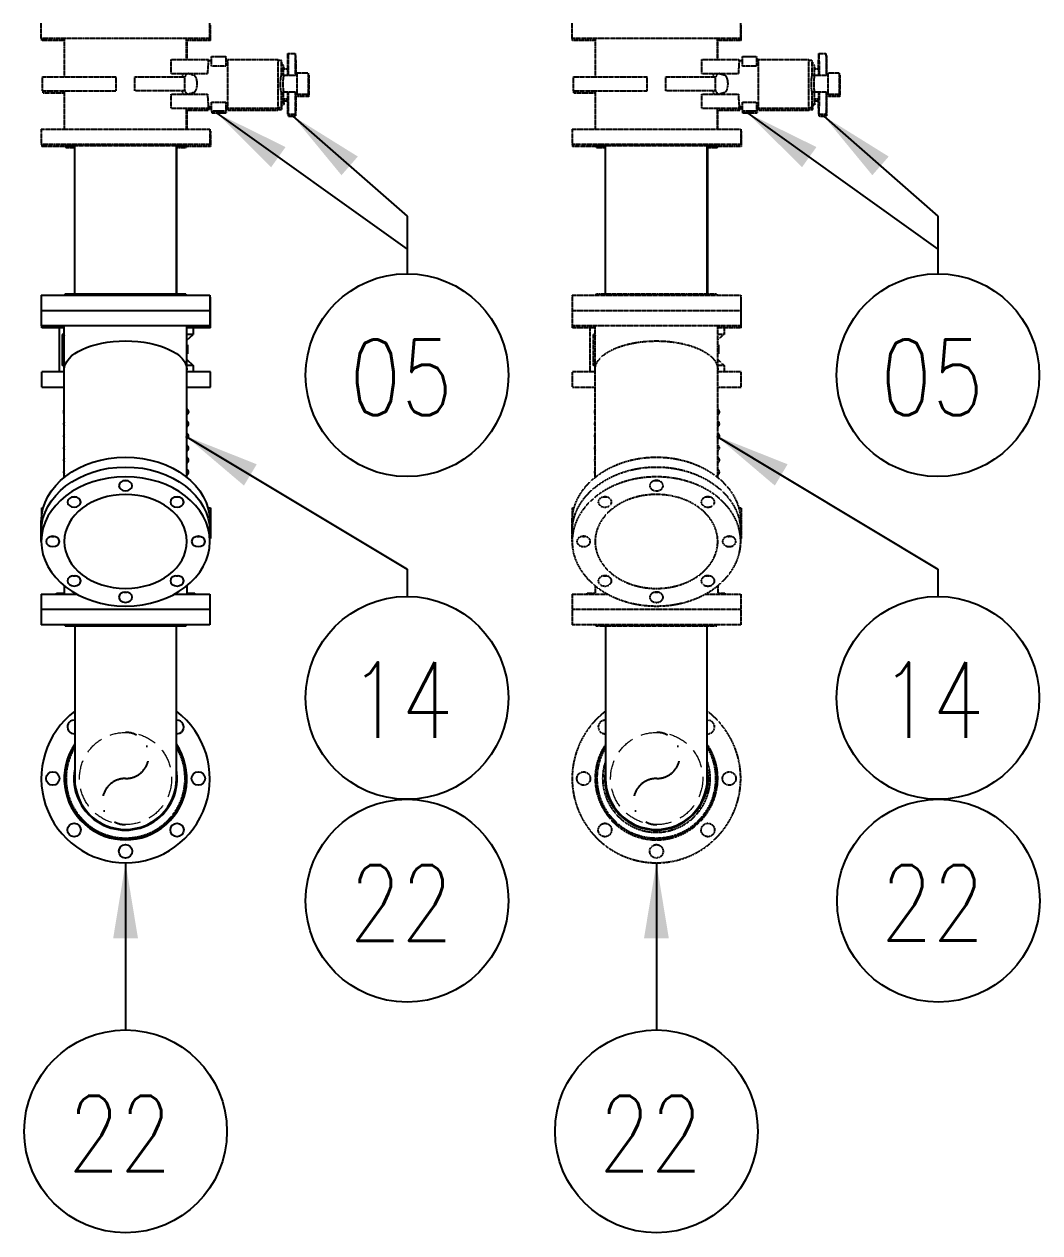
# Model space of a CAD drawing. Header units: millimetres. Extents: x -312439 to 477422, y -331570 to 212570.
# Drawn here: x 359710 to 361391, y 129582 to 131582 of the extents above; entities that cross this region are included whole.
import ezdxf

# ---------------------------------------------------------------- set-up
doc = ezdxf.new("R2010")
doc.units = ezdxf.units.MM
for name, pattern in [('DASHDOT', [25.4, 12.7, -6.35, 0, -6.35]), ('DASHED', [0.75, 0.5, -0.25]), ('HIDDEN', [9.525, 6.35, -3.175])]:
    doc.linetypes.add(name, pattern=pattern)
doc.layers.add('ARCONDTEXTO', color=4, linetype='Continuous')
doc.layers.add('TEXTO FORMATO', color=4, linetype='Continuous')
doc.styles.add('ROMAND', font='ROMAND.SHX')
doc.styles.add('ROMANS', font='romans.shx', dxfattribs={"height": 187.5})
doc.dimstyles.new('1-50 (MILIMETRO)', dxfattribs={"dimscale": 0, "dimtxt": 125, "dimasz": 125, "dimexe": 100, "dimexo": 100, "dimgap": 50, "dimtad": 0, "dimdec": 0, "dimzin": 0, "dimdsep": 46, "dimtxsty": 'ROMAND', "dimcen": -390, "dimclrd": 1, "dimclre": 1, "dimclrt": 3, "dimadec": 0, "dimazin": 0, "dimtfac": 1, "dimtdec": 0, "dimtix": 1, "dimtmove": 2, "dimatfit": 2, "dimfxl": 1, "dimtvp": 1, "dimtolj": 1, "dimtzin": 0, "dimarcsym": 0})

msp = doc.modelspace()

# ---------------------------------------------------------------- linework, layer by layer
at = {"color": 4, "linetype": 'DASHED', "extrusion": (0, 1, 0)}
for p, q in [((359738.342, 131558.267), (359738.342, 131583.667)), ((360017.342, 131558.267), (360017.342, 131583.667)), ((360017.342, 131580.317), (360018.192, 131580.317)), ((360018.192, 131554.917), (360018.192, 131580.317)), ((360617.016, 131558.267), (360617.016, 131583.667)), ((360896.016, 131558.267), (360896.016, 131583.667)), ((360896.016, 131580.317), (360896.866, 131580.317)), ((360896.866, 131554.917), (360896.866, 131580.317)), ((360017.342, 131558.267), (359738.342, 131558.267)), ((359739.192, 131554.917), (359739.192, 131558.267)), ((359776.842, 131494.767), (359776.842, 131558.267)), ((359978.842, 131523.267), (359978.842, 131558.267)), ((360896.016, 131558.267), (360617.016, 131558.267)), ((360617.866, 131554.917), (360617.866, 131558.267)), ((360655.516, 131494.767), (360655.516, 131558.267)), ((360857.516, 131523.267), (360857.516, 131558.267)), ((359776.842, 131554.917), (359739.192, 131554.917)), ((360018.192, 131554.917), (359978.842, 131554.917)), ((359979.692, 131523.267), (359979.692, 131554.917)), ((360655.516, 131554.917), (360617.866, 131554.917)), ((360896.866, 131554.917), (360857.516, 131554.917)), ((360858.366, 131523.267), (360858.366, 131554.917)), ((359953.093, 131523.267), (360014.842, 131523.267)), ((359953.093, 131500.267), (359953.093, 131523.267)), ((360014.842, 131521.267), (360014.842, 131523.267)), ((360020.099, 131521.267), (360014.842, 131521.267)), ((360020.099, 131512.754), (360020.099, 131528.379)), ((360020.099, 131528.379), (360043.536, 131528.379)), ((360026.262, 131528.535), (360037.323, 131528.535)), ((360043.536, 131528.379), (360043.536, 131512.754)), ((360043.536, 131525.029), (360044.386, 131525.029)), ((360046.842, 131521.267), (360043.536, 131521.267)), ((360044.386, 131525.029), (360044.386, 131521.267)), ((360046.842, 131443.267), (360046.842, 131523.267)), ((360046.842, 131523.267), (360130.268, 131523.267)), ((360130.268, 131443.267), (360130.268, 131523.267)), ((360130.268, 131522.329), (360135.737, 131522.329)), ((360135.737, 131496.725), (360135.737, 131522.329)), ((360135.737, 131518.979), (360136.587, 131518.979)), ((360139.328, 131513.825), (360135.737, 131516.267)), ((360136.587, 131515.689), (360136.587, 131518.979)), ((360146.636, 131533.267), (360158.301, 131533.267)), ((360158.457, 131529.917), (360159.151, 131529.917)), ((360831.767, 131523.267), (360893.516, 131523.267)), ((360831.767, 131500.267), (360831.767, 131523.267)), ((360893.516, 131521.267), (360893.516, 131523.267)), ((360898.773, 131521.267), (360893.516, 131521.267)), ((360898.773, 131512.754), (360898.773, 131528.379)), ((360898.773, 131528.379), (360922.21, 131528.379)), ((360904.936, 131528.535), (360915.997, 131528.535)), ((360922.21, 131528.379), (360922.21, 131512.754)), ((360922.21, 131525.029), (360923.06, 131525.029)), ((360925.516, 131521.267), (360922.21, 131521.267)), ((360923.06, 131525.029), (360923.06, 131521.267)), ((360925.516, 131443.267), (360925.516, 131523.267)), ((360925.516, 131523.267), (361008.942, 131523.267)), ((361008.942, 131443.267), (361008.942, 131523.267)), ((361008.942, 131522.329), (361014.411, 131522.329)), ((361014.411, 131496.725), (361014.411, 131522.329)), ((361014.411, 131518.979), (361015.261, 131518.979)), ((361018.002, 131513.825), (361014.411, 131516.267)), ((361015.261, 131515.689), (361015.261, 131518.979)), ((361025.31, 131533.267), (361036.975, 131533.267)), ((361037.131, 131529.917), (361037.825, 131529.917)), ((359953.093, 131500.267), (360013.481, 131500.267)), ((360043.536, 131512.754), (360020.099, 131512.754)), ((360161.826, 131497.267), (360136.26, 131497.267)), ((360139.328, 131497.267), (360139.328, 131513.825)), ((360140.178, 131510.475), (360139.328, 131511.053)), ((360139.328, 131508.267), (360146.636, 131508.267)), ((360140.178, 131508.267), (360140.178, 131510.475)), ((360146.636, 131497.267), (360146.636, 131508.267)), ((360161.826, 131497.593), (360158.718, 131497.593)), ((360180.336, 131500.767), (360161.826, 131500.767)), ((360161.826, 131465.767), (360161.826, 131500.767)), ((360180.336, 131500.767), (360180.336, 131465.767)), ((360181.186, 131497.417), (360180.336, 131497.417)), ((360181.186, 131497.417), (360181.186, 131462.417)), ((360831.767, 131500.267), (360892.155, 131500.267)), ((360922.21, 131512.754), (360898.773, 131512.754)), ((361040.5, 131497.267), (361014.934, 131497.267)), ((361018.002, 131497.267), (361018.002, 131513.825)), ((361018.852, 131510.475), (361018.002, 131511.053)), ((361018.002, 131508.267), (361025.31, 131508.267)), ((361018.852, 131508.267), (361018.852, 131510.475)), ((361025.31, 131497.267), (361025.31, 131508.267)), ((361040.5, 131497.593), (361037.392, 131497.593)), ((361059.01, 131500.767), (361040.5, 131500.767)), ((361040.5, 131465.767), (361040.5, 131500.767)), ((361059.01, 131500.767), (361059.01, 131465.767)), ((361059.86, 131497.417), (361059.01, 131497.417)), ((361059.86, 131497.417), (361059.86, 131462.417)), ((359740.512, 131494.767), (359862.287, 131494.767)), ((359740.512, 131471.767), (359740.512, 131494.767)), ((359862.287, 131471.767), (359862.287, 131494.767)), ((359893.396, 131494.767), (359975.749, 131494.767)), ((359893.396, 131471.767), (359893.396, 131494.767)), ((359975.749, 131471.767), (359975.749, 131494.767)), ((360619.187, 131494.767), (360740.961, 131494.767)), ((360619.187, 131471.767), (360619.187, 131494.767)), ((360740.961, 131471.767), (360740.961, 131494.767)), ((360772.07, 131494.767), (360854.423, 131494.767)), ((360772.07, 131471.767), (360772.07, 131494.767)), ((360854.423, 131471.767), (360854.423, 131494.767)), ((359740.512, 131471.767), (359862.287, 131471.767)), ((359741.362, 131468.417), (359741.362, 131471.767)), ((359741.362, 131468.417), (359776.842, 131468.417)), ((359776.842, 131408.267), (359776.842, 131471.767)), ((359975.749, 131471.767), (359893.396, 131471.767)), ((359953.093, 131443.267), (359953.093, 131466.267)), ((359953.093, 131466.267), (360013.481, 131466.267)), ((360135.737, 131444.204), (360135.737, 131469.808)), ((360161.826, 131469.267), (360136.26, 131469.267)), ((360139.328, 131452.708), (360139.328, 131469.267)), ((360139.328, 131458.267), (360146.636, 131458.267)), ((360140.178, 131449.358), (360140.178, 131458.267)), ((360146.636, 131458.267), (360146.636, 131469.267)), ((360158.709, 131465.917), (360161.826, 131465.917)), ((360161.826, 131468.94), (360158.718, 131468.94)), ((360162.676, 131465.59), (360159.568, 131465.59)), ((360180.336, 131465.767), (360161.826, 131465.767)), ((360162.676, 131462.417), (360162.676, 131465.767)), ((360181.186, 131462.417), (360162.676, 131462.417)), ((360619.187, 131471.767), (360740.961, 131471.767)), ((360620.037, 131468.417), (360620.037, 131471.767)), ((360620.037, 131468.417), (360655.516, 131468.417)), ((360622.992, 131468.417), (360622.992, 131471.767)), ((360655.516, 131408.267), (360655.516, 131471.767)), ((360854.423, 131471.767), (360772.07, 131471.767)), ((360831.767, 131443.267), (360831.767, 131466.267)), ((360831.767, 131466.267), (360892.155, 131466.267)), ((361014.411, 131444.204), (361014.411, 131469.808)), ((361040.5, 131469.267), (361014.934, 131469.267)), ((361018.002, 131452.708), (361018.002, 131469.267)), ((361018.002, 131458.267), (361025.31, 131458.267)), ((361018.852, 131449.358), (361018.852, 131458.267)), ((361025.31, 131458.267), (361025.31, 131469.267)), ((361037.383, 131465.917), (361040.5, 131465.917)), ((361040.5, 131468.94), (361037.392, 131468.94)), ((361041.35, 131465.59), (361038.242, 131465.59)), ((361059.01, 131465.767), (361040.5, 131465.767)), ((361041.35, 131462.417), (361041.35, 131465.767)), ((361059.86, 131462.417), (361041.35, 131462.417)), ((359953.093, 131443.267), (360014.842, 131443.267)), ((359978.842, 131408.267), (359978.842, 131443.267)), ((359978.842, 131439.917), (360015.692, 131439.917)), ((359979.692, 131408.267), (359979.692, 131439.917)), ((360020.099, 131445.267), (360014.842, 131445.267)), ((360014.842, 131443.267), (360014.842, 131445.267)), ((360020.099, 131441.917), (360015.692, 131441.917)), ((360015.692, 131439.917), (360015.692, 131441.917)), ((360020.099, 131438.154), (360020.099, 131452.87)), ((360020.099, 131452.87), (360043.536, 131452.87)), ((360043.536, 131438.154), (360020.099, 131438.154)), ((360020.949, 131434.804), (360020.949, 131438.154)), ((360037.323, 131437.998), (360026.262, 131437.998)), ((360043.536, 131452.87), (360043.536, 131438.154)), ((360046.842, 131445.267), (360043.536, 131445.267)), ((360044.386, 131445.267), (360044.386, 131434.804)), ((360047.692, 131441.917), (360044.386, 131441.917)), ((360046.842, 131443.267), (360130.268, 131443.267)), ((360047.692, 131439.917), (360047.692, 131443.267)), ((360047.692, 131439.917), (360131.118, 131439.917)), ((360130.268, 131444.204), (360135.737, 131444.204)), ((360131.118, 131439.917), (360131.118, 131444.204)), ((360131.118, 131440.854), (360136.587, 131440.854)), ((360139.328, 131452.708), (360135.737, 131450.267)), ((360136.587, 131440.854), (360136.587, 131450.844)), ((360140.178, 131449.358), (360136.587, 131446.917)), ((360140.178, 131454.917), (360146.277, 131454.917)), ((360831.767, 131443.267), (360893.516, 131443.267)), ((360857.516, 131408.267), (360857.516, 131443.267)), ((360857.516, 131439.917), (360894.366, 131439.917)), ((360858.366, 131408.267), (360858.366, 131439.917)), ((360898.773, 131445.267), (360893.516, 131445.267)), ((360893.516, 131443.267), (360893.516, 131445.267)), ((360898.773, 131441.917), (360894.366, 131441.917)), ((360894.366, 131439.917), (360894.366, 131441.917)), ((360898.773, 131438.154), (360898.773, 131452.87)), ((360898.773, 131452.87), (360922.21, 131452.87)), ((360922.21, 131438.154), (360898.773, 131438.154)), ((360899.623, 131434.804), (360899.623, 131438.154)), ((360915.997, 131437.998), (360904.936, 131437.998)), ((360922.21, 131452.87), (360922.21, 131438.154)), ((360925.516, 131445.267), (360922.21, 131445.267)), ((360923.06, 131445.267), (360923.06, 131434.804)), ((360926.366, 131441.917), (360923.06, 131441.917)), ((360925.516, 131443.267), (361008.942, 131443.267)), ((360926.366, 131439.917), (360926.366, 131443.267)), ((360926.366, 131439.917), (361009.792, 131439.917)), ((361008.942, 131444.204), (361014.411, 131444.204)), ((361009.792, 131439.917), (361009.792, 131444.204)), ((361009.792, 131440.854), (361015.261, 131440.854)), ((361018.002, 131452.708), (361014.411, 131450.267)), ((361015.261, 131440.854), (361015.261, 131450.844)), ((361018.852, 131449.358), (361015.261, 131446.917)), ((361018.852, 131454.917), (361024.951, 131454.917)), ((360044.386, 131434.804), (360020.949, 131434.804)), ((360038.173, 131434.648), (360027.112, 131434.648)), ((360146.636, 131433.267), (360158.301, 131433.267)), ((360147.486, 131429.917), (360159.151, 131429.917)), ((360923.06, 131434.804), (360899.623, 131434.804)), ((360916.847, 131434.648), (360905.786, 131434.648)), ((361025.31, 131433.267), (361036.975, 131433.267)), ((361026.16, 131429.917), (361037.825, 131429.917)), ((359738.342, 131408.267), (360017.342, 131408.267)), ((359738.342, 131408.267), (359738.342, 131382.867)), ((360017.342, 131408.267), (360017.342, 131382.867)), ((360017.342, 131404.917), (360018.192, 131404.917)), ((360018.192, 131404.917), (360018.192, 131379.517)), ((360617.016, 131408.267), (360896.016, 131408.267)), ((360617.016, 131408.267), (360617.016, 131382.867)), ((360896.016, 131408.267), (360896.016, 131382.867)), ((360896.016, 131404.917), (360896.866, 131404.917)), ((360896.866, 131404.917), (360896.866, 131379.517)), ((360017.342, 131382.867), (359738.342, 131382.867)), ((359739.192, 131382.867), (359739.192, 131379.517)), ((359793.692, 131379.517), (359739.192, 131379.517)), ((359777.942, 131381.267), (359776.342, 131382.867)), ((359778.792, 131377.917), (359777.192, 131379.517)), ((359777.942, 131381.267), (359977.742, 131381.267)), ((359778.792, 131377.917), (359793.692, 131377.917)), ((360018.192, 131379.517), (359961.992, 131379.517)), ((359961.992, 131377.917), (359978.592, 131377.917)), ((359977.742, 131381.267), (359979.342, 131382.867)), ((359978.592, 131377.917), (359980.192, 131379.517)), ((360896.016, 131382.867), (360617.016, 131382.867)), ((360617.866, 131382.867), (360617.866, 131379.517)), ((360672.366, 131379.517), (360617.866, 131379.517)), ((360656.616, 131381.267), (360655.016, 131382.867)), ((360657.466, 131377.917), (360655.866, 131379.517)), ((360656.616, 131381.267), (360856.416, 131381.267)), ((360657.466, 131377.917), (360672.366, 131377.917)), ((360896.866, 131379.517), (360840.666, 131379.517)), ((360840.666, 131377.917), (360857.266, 131377.917)), ((360856.416, 131381.267), (360858.016, 131382.867)), ((360857.266, 131377.917), (360858.866, 131379.517)), ((360617.016, 131133.667), (360896.016, 131133.667)), ((360617.016, 131133.667), (360617.016, 131082.867)), ((360656.616, 131135.267), (360655.016, 131133.667)), ((360856.416, 131135.267), (360656.616, 131135.267)), ((360856.416, 131135.267), (360858.016, 131133.667)), ((360896.016, 131133.667), (360896.016, 131082.867)), ((360896.016, 131130.317), (360896.866, 131130.317)), ((360896.866, 131079.517), (360896.866, 131130.317)), ((360617.016, 131108.267), (360896.016, 131108.267)), ((360896.016, 131104.917), (360896.866, 131104.917)), ((360896.016, 131082.867), (360617.016, 131082.867)), ((360617.866, 131079.517), (360617.866, 131082.867)), ((360655.016, 131079.517), (360617.866, 131079.517)), ((360646.366, 131079.517), (360646.366, 131006.517)), ((360655.016, 130832.019), (360655.016, 131082.867)), ((360858.016, 130832.019), (360858.016, 131082.867)), ((360896.866, 131079.517), (360858.016, 131079.517)), ((360868.366, 131079.517), (360868.366, 131068.703)), ((360651.646, 131068.703), (360651.646, 131017.33)), ((360655.016, 131068.703), (360651.646, 131068.703)), ((360868.366, 131068.703), (360858.016, 131068.703)), ((360858.016, 131059.144), (360868.366, 131068.703)), ((360859.212, 131051.585), (360858.016, 131051.585)), ((360859.199, 131045.298), (360858.016, 131045.298)), ((360859.212, 131036.601), (360858.016, 131036.601)), ((360859.199, 131045.298), (360859.199, 131036.601)), ((360859.212, 131051.585), (360859.212, 131036.601)), ((360655.016, 131017.33), (360651.646, 131017.33)), ((360858.016, 131026.889), (360868.366, 131017.33)), ((360868.366, 131017.33), (360858.016, 131017.33)), ((360868.366, 131017.33), (360868.366, 131006.517)), ((360655.016, 131006.517), (360617.866, 131006.517)), ((360617.866, 130981.117), (360617.866, 131006.517)), ((360896.866, 131006.517), (360858.016, 131006.517)), ((360896.866, 130981.117), (360896.866, 131006.517)), ((360617.866, 130981.117), (360655.016, 130981.117)), ((360858.016, 130981.117), (360896.866, 130981.117)), ((360858.016, 130980.267), (360858.866, 130981.117)), ((360617.866, 130781.917), (360620.345, 130781.917)), ((360617.866, 130770.489), (360617.866, 130781.917)), ((360892.687, 130781.917), (360896.866, 130781.917)), ((360896.866, 130781.917), (360896.866, 130731.117)), ((360617.016, 130726.057), (360617.016, 130758.71)), ((360896.016, 130726.057), (360896.016, 130758.71)), ((360896.016, 130756.517), (360896.866, 130756.517)), ((360896.866, 130731.117), (360896.016, 130731.117)), ((360617.016, 130638.667), (360676.228, 130638.667)), ((360617.016, 130638.667), (360617.016, 130587.867)), ((360642.016, 130640.617), (360655.016, 130640.617)), ((360642.016, 130638.667), (360642.016, 130640.617)), ((360655.016, 130652.748), (360655.016, 130638.667)), ((360836.803, 130638.667), (360896.016, 130638.667)), ((360858.016, 130652.748), (360858.016, 130638.667)), ((360858.016, 130640.617), (360871.016, 130640.617)), ((360871.016, 130638.667), (360871.016, 130640.617)), ((360896.016, 130638.667), (360896.016, 130587.867)), ((360896.016, 130613.267), (360617.016, 130613.267)), ((360896.016, 130587.867), (360617.016, 130587.867)), ((360656.616, 130586.267), (360655.016, 130587.867)), ((360656.616, 130586.267), (360856.416, 130586.267)), ((360856.416, 130586.267), (360858.016, 130587.867))]:
    msp.add_line(p, q, dxfattribs=at)
at = {"color": 5, "linetype": 'Continuous', "extrusion": (0, 1, 0)}
for p, q in [((359793.692, 131135.267), (359793.692, 131381.267)), ((359961.992, 131135.267), (359961.992, 131381.267)), ((359962.842, 131135.267), (359962.842, 131377.917)), ((360672.366, 131135.267), (360672.366, 131381.267)), ((360840.666, 131135.267), (360840.666, 131381.267)), ((360841.516, 131135.267), (360841.516, 131377.917)), ((359793.692, 130586.267), (359793.692, 130333.817)), ((359961.992, 130333.817), (359961.992, 130586.267)), ((360672.366, 130586.267), (360672.366, 130333.817)), ((360840.666, 130333.817), (360840.666, 130586.267))]:
    msp.add_line(p, q, dxfattribs=at)
at = {"color": 4, "linetype": 'Continuous', "extrusion": (0, 1, 0)}
for p, q in [((359738.342, 131133.667), (360017.342, 131133.667)), ((359738.342, 131133.667), (359738.342, 131082.867)), ((359777.942, 131135.267), (359776.342, 131133.667)), ((359977.742, 131135.267), (359777.942, 131135.267)), ((359977.742, 131135.267), (359979.342, 131133.667)), ((360017.342, 131133.667), (360017.342, 131082.867)), ((360017.342, 131130.317), (360018.192, 131130.317)), ((360018.192, 131079.517), (360018.192, 131130.317)), ((359738.342, 131108.267), (360017.342, 131108.267)), ((360017.342, 131104.917), (360018.192, 131104.917)), ((360017.342, 131082.867), (359738.342, 131082.867)), ((359739.192, 131079.517), (359739.192, 131082.867)), ((359776.342, 131079.517), (359739.192, 131079.517)), ((359767.692, 131079.517), (359767.692, 131006.517)), ((359776.342, 130832.019), (359776.342, 131082.867)), ((359979.342, 130832.019), (359979.342, 131082.867)), ((360018.192, 131079.517), (359979.342, 131079.517)), ((359989.692, 131079.517), (359989.692, 131068.703)), ((359772.972, 131068.703), (359772.972, 131017.33)), ((359776.342, 131068.703), (359772.972, 131068.703)), ((359989.692, 131068.703), (359979.342, 131068.703)), ((359979.342, 131059.144), (359989.692, 131068.703)), ((359980.538, 131051.585), (359979.342, 131051.585)), ((359980.525, 131045.298), (359979.342, 131045.298)), ((359980.538, 131036.601), (359979.342, 131036.601)), ((359980.525, 131045.298), (359980.525, 131036.601)), ((359980.538, 131051.585), (359980.538, 131036.601)), ((359776.342, 131017.33), (359772.972, 131017.33)), ((359979.342, 131026.889), (359989.692, 131017.33)), ((359989.692, 131017.33), (359979.342, 131017.33)), ((359989.692, 131017.33), (359989.692, 131006.517)), ((359776.342, 131006.517), (359739.192, 131006.517)), ((359739.192, 130981.117), (359739.192, 131006.517)), ((360018.192, 131006.517), (359979.342, 131006.517)), ((360018.192, 130981.117), (360018.192, 131006.517)), ((359739.192, 130981.117), (359776.342, 130981.117)), ((359979.342, 130981.117), (360018.192, 130981.117)), ((359979.342, 130980.267), (359980.192, 130981.117)), ((359739.192, 130781.917), (359741.671, 130781.917)), ((359739.192, 130770.489), (359739.192, 130781.917)), ((360014.013, 130781.917), (360018.192, 130781.917)), ((360018.192, 130781.917), (360018.192, 130731.117)), ((359738.342, 130726.057), (359738.342, 130758.71)), ((360017.342, 130726.057), (360017.342, 130758.71)), ((360017.342, 130756.517), (360018.192, 130756.517)), ((360018.192, 130731.117), (360017.342, 130731.117)), ((359738.342, 130638.667), (359797.554, 130638.667)), ((359738.342, 130638.667), (359738.342, 130587.867)), ((359763.342, 130640.617), (359776.342, 130640.617)), ((359763.342, 130638.667), (359763.342, 130640.617)), ((359776.342, 130652.748), (359776.342, 130638.667)), ((359958.129, 130638.667), (360017.342, 130638.667)), ((359979.342, 130652.748), (359979.342, 130638.667)), ((359979.342, 130640.617), (359992.342, 130640.617)), ((359992.342, 130638.667), (359992.342, 130640.617)), ((360017.342, 130638.667), (360017.342, 130587.867)), ((360017.342, 130613.267), (359738.342, 130613.267)), ((360017.342, 130587.867), (359738.342, 130587.867)), ((359777.942, 130586.267), (359776.342, 130587.867)), ((359777.942, 130586.267), (359977.742, 130586.267)), ((359977.742, 130586.267), (359979.342, 130587.867))]:
    msp.add_line(p, q, dxfattribs=at)
at = {"color": 1, "linetype": 'HIDDEN', "lineweight": 0, "ltscale": 5}
for centre in [(359877.842, 130333.817), (360756.917, 130333.814)]:
    msp.add_circle(centre, 76.238, dxfattribs=at)
at = {"color": 4, "linetype": 'Continuous'}
for centre in [(359757.342, 130333.817), (359998.342, 130333.817), (359792.635, 130248.61), (359963.048, 130248.61), (359877.842, 130213.317)]:
    msp.add_circle(centre, 11.1, dxfattribs=at)
at = {"color": 4, "linetype": 'DASHED'}
for centre in [(360636.016, 130333.817), (360877.016, 130333.817), (360671.309, 130248.61), (360841.722, 130248.61), (360756.516, 130213.317)]:
    msp.add_circle(centre, 11.1, dxfattribs=at)
at = {"color": 4, "linetype": 'Continuous'}
for centre, radius, start, end in [((359780.185, 130940.42), 5.119, 138.654281, 221.345719), ((359977.198, 130940.42), 5.119, 294.750133, 65.249867), ((359780.185, 130920.539), 5, 140.233059, 219.766941), ((359977.198, 130920.539), 5, 295.382089, 64.617911), ((359780.185, 130900.539), 5, 140.233059, 219.766941), ((359977.198, 130900.539), 5, 295.382089, 64.617911), ((359780.185, 130880.539), 5, 140.233059, 219.766941), ((359977.198, 130880.539), 5, 295.382089, 64.617911), ((359780.185, 130860.539), 5, 140.233059, 219.766941), ((359977.198, 130860.539), 5, 295.382089, 64.617911), ((359780.185, 130840.539), 5, 140.233059, 219.766941), ((359977.198, 130840.539), 5, 295.382089, 64.617911), ((359877.842, 130333.817), 139.5, 127.10128, 52.89872), ((359792.635, 130419.023), 11.1, 90, 275.461001), ((359963.048, 130419.023), 11.1, 264.538999, 90), ((359877.842, 130333.817), 101.5, 146.002712, 33.997288), ((359877.842, 130333.817), 99.9, 147.388298, 32.611702)]:
    msp.add_arc(centre, radius, start, end, dxfattribs=at)
at = {"color": 4, "linetype": 'DASHED'}
for centre, radius, start, end in [((360658.859, 130940.42), 5.119, 138.654281, 221.345719), ((360855.872, 130940.42), 5.119, 294.750133, 65.249867), ((360658.859, 130920.539), 5, 140.233059, 219.766941), ((360855.872, 130920.539), 5, 295.382089, 64.617911), ((360658.859, 130900.539), 5, 140.233059, 219.766941), ((360855.872, 130900.539), 5, 295.382089, 64.617911), ((360658.859, 130880.539), 5, 140.233059, 219.766941), ((360855.872, 130880.539), 5, 295.382089, 64.617911), ((360658.859, 130860.539), 5, 140.233059, 219.766941), ((360855.872, 130860.539), 5, 295.382089, 64.617911), ((360658.859, 130840.539), 5, 140.233059, 219.766941), ((360855.872, 130840.539), 5, 295.382089, 64.617911), ((360756.516, 130333.817), 139.5, 127.10128, 52.89872), ((360671.309, 130419.023), 11.1, 90, 275.461001), ((360841.722, 130419.023), 11.1, 264.538999, 90), ((359877.842, 130333.817), 98.507, 148.677671, 31.322329), ((360756.516, 130333.817), 101.5, 146.002712, 33.997288), ((360756.516, 130333.817), 99.9, 147.388298, 32.611702), ((360756.516, 130333.817), 98.507, 148.677671, 31.322329)]:
    msp.add_arc(centre, radius, start, end, dxfattribs=at)
at = {"color": 5, "linetype": 'Continuous'}
for centre, radius, start, end in [((359792.635, 130419.023), 11.1, 84.538999, 90), ((359963.048, 130419.023), 11.1, 90, 95.461001), ((360671.309, 130419.023), 11.1, 84.538999, 90), ((360841.722, 130419.023), 11.1, 90, 95.461001), ((359877.842, 130333.817), 85.5, 169.804828, 10.195172), ((360756.516, 130333.817), 85.5, 169.804828, 10.195172), ((359877.842, 130333.817), 84.15, 180, 0), ((360756.516, 130333.817), 84.15, 180, 0)]:
    msp.add_arc(centre, radius, start, end, dxfattribs=at)
at = {"color": 6, "linetype": 'DASHDOT', "ltscale": 4}
for centre, start, end in [((359878.243, 130371.935), 269.397068, 90.602932), ((360757.318, 130371.933), 269.397068, 90.602932), ((359877.44, 130295.698), 89.397068, 270.602932), ((360756.516, 130295.696), 89.397068, 270.602932)]:
    msp.add_arc(centre, 38.121, start, end, dxfattribs=at)
at = {"color": 5, "linetype": 'DASHED'}
msp.add_arc((360756.516, 130333.817), 89, 160.99772, 19.00228, dxfattribs=at)
at = {"color": 4, "linetype": 'DASHED', "extrusion": (0, 0, -1)}
for centre, major_axis, ratio, start_param, end_param in [((360146.636, 131483.267), (0, -50), 0.00871634, 2.0943951, 4.42859487), ((360158.301, 131483.267), (0, 50), 0.00871634, 0, 1.28700222), ((360159.151, 131479.917), (0, 50), 0.00871634, 0, 1.20946052), ((361025.31, 131483.267), (0, -50), 0.00871634, 2.0943951, 4.42859487), ((361036.975, 131483.267), (0, 50), 0.00871634, 0, 1.28700222), ((361037.825, 131479.917), (0, 50), 0.00871634, 0, 1.20946052), ((360146.636, 131483.267), (0, -50), 0.00871634, 4.99618309, 7.33038286), ((360158.301, 131483.267), (0, 50), 0.00871634, 1.85459044, 3.14159265), ((360159.151, 131479.917), (0, 50), 0.00871634, 1.85459044, 3.14159265), ((361025.31, 131483.267), (0, -50), 0.00871634, 4.99618309, 7.33038286), ((361036.975, 131483.267), (0, 50), 0.00871634, 1.85459044, 3.14159265), ((361037.825, 131479.917), (0, 50), 0.00871634, 1.85459044, 3.14159265), ((360147.486, 131479.917), (0, -50), 0.00871634, 5.91504993, 6.65132069), ((361026.16, 131479.917), (0, -50), 0.00871634, 5.91504993, 6.65132069), ((360756.516, 131010.462), (-101.5, 0), 0.46630766, 0, 3.14159265), ((359877.842, 131010.462), (101.5, 0), 0.46630766, 3.13484472, 3.14159265), ((359877.842, 131010.462), (101.5, 0), 0.46630766, 0, 0.00674793), ((360756.516, 131010.462), (101.5, 0), 0.46630766, 3.13484472, 3.14159265), ((360756.516, 131010.462), (101.5, 0), 0.46630766, 0, 0.00674793), ((360756.516, 130834.692), (-11.1, 0), 0.76604444, 4.42877682, 4.99600114), ((360671.309, 130807.655), (-11.1, 0), 0.76604444, 4.42877682, 4.99600114), ((360841.722, 130807.655), (-11.1, 0), 0.76604444, 4.42877682, 4.99600114), ((360636.016, 130742.383), (-11.1, 0), 0.76604444, 4.42877682, 4.99600114), ((360877.016, 130742.383), (-11.1, 0), 0.76604444, 4.42877682, 4.99600114), ((360671.309, 130677.112), (-11.1, 0), 0.76604444, 4.42877682, 4.99600114), ((360841.722, 130677.112), (-11.1, 0), 0.76604444, 4.42877682, 4.99600114), ((360756.516, 130650.075), (-11.1, 0), 0.76604444, 4.42877682, 4.99600114)]:
    msp.add_ellipse(centre, major_axis=major_axis, ratio=ratio, start_param=start_param, end_param=end_param, dxfattribs=at)
at = {"color": 4, "linetype": 'DASHED', "extrusion": (8.50415e-18, 1.71977e-38, -1)}
for centre, start_param, end_param in [((359706.353, 131483.267), 2.68573728, 2.74189531), ((360585.027, 131483.267), 2.68573728, 2.74189531), ((359706.353, 131483.267), 3.54129, 3.59744803), ((360585.027, 131483.267), 3.54129, 3.59744803)]:
    msp.add_ellipse(centre, major_axis=(-307.977, 0), ratio=0.12338598, start_param=start_param, end_param=end_param, dxfattribs=at)
at = {"color": 4, "linetype": 'DASHED', "extrusion": (-4.13693e-49, 3.37806e-33, -1)}
for centre, major_axis, start_param, end_param in [((360136.26, 131483.267), (0, 14), 3.14159265, 6.28318531), ((360140.62, 131483.267), (0, -14), 0, 3.14159265), ((361014.934, 131483.267), (0, 14), 3.14159265, 6.28318531), ((361019.294, 131483.267), (0, -14), 0, 3.14159265)]:
    msp.add_ellipse(centre, major_axis=major_axis, ratio=0.13557255, start_param=start_param, end_param=end_param, dxfattribs=at)
at = {"color": 4, "linetype": 'Continuous', "extrusion": (0, 0, -1)}
for centre, major_axis, ratio, start_param, end_param in [((359877.842, 131010.462), (-101.5, 0), 0.46630766, 0, 3.14159265), ((359877.842, 130834.692), (-11.1, 0), 0.76604444, 4.42877682, 4.99600114), ((359792.635, 130807.655), (-11.1, 0), 0.76604444, 4.42877682, 4.99600114), ((359963.048, 130807.655), (-11.1, 0), 0.76604444, 4.42877682, 4.99600114), ((359757.342, 130742.383), (-11.1, 0), 0.76604444, 4.42877682, 4.99600114), ((359998.342, 130742.383), (-11.1, 0), 0.76604444, 4.42877682, 4.99600114), ((359792.635, 130677.112), (-11.1, 0), 0.76604444, 4.42877682, 4.99600114), ((359963.048, 130677.112), (-11.1, 0), 0.76604444, 4.42877682, 4.99600114), ((359877.842, 130650.075), (-11.1, 0), 0.76604444, 4.42877682, 4.99600114)]:
    msp.add_ellipse(centre, major_axis=major_axis, ratio=ratio, start_param=start_param, end_param=end_param, dxfattribs=at)
at = {"color": 4, "linetype": 'Continuous', "extrusion": (-1.86728e-46, 3.1907e-31, -1)}
msp.add_ellipse((359877.89, 131051.585), major_axis=(0, -134.576), ratio=0.76275588, start_param=4.71238898, end_param=4.75912415, dxfattribs=at)
at = {"color": 4, "linetype": 'DASHED', "extrusion": (-1.86728e-46, 3.1907e-31, -1)}
msp.add_ellipse((360756.564, 131051.585), major_axis=(0, -134.576), ratio=0.76275588, start_param=4.71238898, end_param=4.75912415, dxfattribs=at)
at = {"color": 4, "linetype": 'Continuous', "extrusion": (-5.74567e-63, 2.18953e-47, -1)}
for centre in [(359877.842, 130758.71), (359877.842, 130742.383)]:
    msp.add_ellipse(centre, major_axis=(-139.5, 0), ratio=0.76604444, start_param=0, end_param=3.14159265, dxfattribs=at)
at = {"color": 4, "linetype": 'DASHED', "extrusion": (-5.74567e-63, 2.18953e-47, -1)}
for centre in [(360756.516, 130758.71), (360756.516, 130742.383)]:
    msp.add_ellipse(centre, major_axis=(-139.5, 0), ratio=0.76604444, start_param=0, end_param=3.14159265, dxfattribs=at)
at = {"color": 4, "linetype": 'Continuous', "extrusion": (-5.74567e-63, 2.18953e-47, -1)}
msp.add_ellipse((359877.842, 130726.057), major_axis=(-139.5, 0), ratio=0.76604444, dxfattribs=at)
at = {"color": 4, "linetype": 'Continuous', "extrusion": (0, 0, -1)}
for centre in [(359877.842, 130818.365), (359792.635, 130791.329), (359963.048, 130791.329), (359757.342, 130726.057), (359998.342, 130726.057), (359792.635, 130660.785), (359963.048, 130660.785), (359877.842, 130633.748)]:
    msp.add_ellipse(centre, major_axis=(-11.1, 0), ratio=0.76604444, dxfattribs=at)
at = {"color": 4, "linetype": 'DASHED', "extrusion": (-5.74567e-63, 2.18953e-47, -1)}
msp.add_ellipse((360756.516, 130726.057), major_axis=(-139.5, 0), ratio=0.76604444, dxfattribs=at)
at = {"color": 4, "linetype": 'DASHED', "extrusion": (0, 0, -1)}
for centre in [(360756.516, 130818.365), (360671.309, 130791.329), (360841.722, 130791.329), (360636.016, 130726.057), (360877.016, 130726.057), (360671.309, 130660.785), (360841.722, 130660.785), (360756.516, 130633.748)]:
    msp.add_ellipse(centre, major_axis=(-11.1, 0), ratio=0.76604444, dxfattribs=at)
at = {"color": 4, "linetype": 'Continuous', "extrusion": (-4.0221e-63, 2.18953e-47, -1)}
msp.add_ellipse((359877.842, 130726.057), major_axis=(101.5, 0), ratio=0.76604444, dxfattribs=at)
at = {"color": 4, "linetype": 'DASHED', "extrusion": (-4.0221e-63, 2.18953e-47, -1)}
msp.add_ellipse((360756.516, 130726.057), major_axis=(101.5, 0), ratio=0.76604444, dxfattribs=at)
at = {"color": 4, "linetype": 'DASHED'}
for points, knots in [([(360014.842, 131521.267), (360014.842, 131521.267), (360014.837, 131521.21), (360014.816, 131520.975), (360014.8, 131520.797), (360014.758, 131520.316), (360014.731, 131520.013), (360014.669, 131519.284), (360014.633, 131518.857), (360014.553, 131517.888), (360014.508, 131517.344), (360014.414, 131516.149), (360014.364, 131515.498), (360014.26, 131514.103), (360014.207, 131513.359), (360014.099, 131511.797), (360014.045, 131510.98), (360013.938, 131509.293), (360013.884, 131508.396), (360013.776, 131506.503), (360013.722, 131505.508), (360013.618, 131503.433), (360013.568, 131502.354), (360013.507, 131500.919), (360013.494, 131500.594), (360013.481, 131500.267)], [57.28921412, 57.28921412, 57.28921412, 57.28921412, 60.86978611, 60.86978611, 64.45035811, 64.45035811, 68.0309301, 68.0309301, 71.6115021, 71.6115021, 75.19207409, 75.19207409, 78.77264609, 78.77264609, 82.35321808, 82.35321808, 85.93379008, 85.93379008, 89.51436985, 89.51436985, 93.09494962, 93.09494962, 96.67552939, 96.67552939, 97.71231018, 97.71231018, 97.71231018, 97.71231018]), ([(360893.516, 131521.267), (360893.516, 131521.267), (360893.511, 131521.21), (360893.49, 131520.975), (360893.474, 131520.797), (360893.432, 131520.316), (360893.405, 131520.013), (360893.343, 131519.284), (360893.307, 131518.857), (360893.227, 131517.888), (360893.182, 131517.344), (360893.088, 131516.149), (360893.038, 131515.498), (360892.935, 131514.103), (360892.881, 131513.359), (360892.773, 131511.797), (360892.719, 131510.98), (360892.612, 131509.293), (360892.558, 131508.396), (360892.45, 131506.503), (360892.396, 131505.508), (360892.292, 131503.433), (360892.242, 131502.354), (360892.181, 131500.919), (360892.168, 131500.594), (360892.155, 131500.267)], [57.28921412, 57.28921412, 57.28921412, 57.28921412, 60.86978611, 60.86978611, 64.45035811, 64.45035811, 68.0309301, 68.0309301, 71.6115021, 71.6115021, 75.19207409, 75.19207409, 78.77264609, 78.77264609, 82.35321808, 82.35321808, 85.93379008, 85.93379008, 89.51436985, 89.51436985, 93.09494962, 93.09494962, 96.67552939, 96.67552939, 97.71231018, 97.71231018, 97.71231018, 97.71231018]), ([(359972.124, 131494.767), (359972.253, 131495.818), (359972.397, 131496.856), (359972.679, 131498.685), (359972.812, 131499.483), (359972.952, 131500.267)], [127.07979622, 127.07979622, 127.07979622, 127.07979622, 130.23356515, 130.23356515, 132.74469592, 132.74469592, 132.74469592, 132.74469592]), ([(359982.88, 131499.995), (359982.832, 131500.007), (359982.784, 131500.019), (359982.417, 131500.099), (359982.094, 131500.133), (359981.462, 131500.133), (359981.139, 131500.099), (359980.502, 131499.96), (359980.188, 131499.855), (359979.588, 131499.587), (359979.302, 131499.424), (359978.772, 131499.058), (359978.528, 131498.855), (359978.07, 131498.424), (359977.854, 131498.187), (359977.453, 131497.693), (359977.269, 131497.436), (359976.754, 131496.64), (359976.463, 131496.074), (359976.039, 131495.091), (359975.887, 131494.689), (359975.749, 131494.278)], [-21.26267195, -21.26267195, -21.26267195, -21.26267195, -21.11915379, -21.11915379, -20.17147234, -20.17147234, -19.22379089, -19.22379089, -18.27610943, -18.27610943, -17.32842798, -17.32842798, -16.38074653, -16.38074653, -15.35694987, -15.35694987, -14.33315322, -14.33315322, -12.2855599, -12.2855599, -10.93750643, -10.93750643, -10.93750643, -10.93750643]), ([(359990.054, 131468.479), (359990.234, 131468.532), (359990.411, 131468.595), (359990.885, 131468.792), (359991.174, 131468.946), (359991.714, 131469.291), (359991.965, 131469.483), (359992.635, 131470.068), (359993.016, 131470.499), (359993.696, 131471.425), (359993.994, 131471.921), (359994.523, 131472.962), (359994.755, 131473.508), (359995.163, 131474.64), (359995.34, 131475.225), (359995.798, 131477.024), (359996.008, 131478.278), (359996.279, 131480.792), (359996.339, 131482.053), (359996.339, 131484.48), (359996.279, 131485.741), (359996.008, 131488.255), (359995.798, 131489.509), (359995.34, 131491.308), (359995.163, 131491.893), (359994.755, 131493.025), (359994.523, 131493.571), (359993.994, 131494.612), (359993.696, 131495.108), (359993.016, 131496.034), (359992.635, 131496.465), (359991.965, 131497.05), (359991.714, 131497.242), (359991.174, 131497.587), (359990.885, 131497.741), (359990.411, 131497.939), (359990.234, 131498.001), (359990.054, 131498.054)], [19.61044159, 19.61044159, 19.61044159, 19.61044159, 20.1459077, 20.1459077, 21.07701959, 21.07701959, 22.00813148, 22.00813148, 23.82803603, 23.82803603, 25.64794057, 25.64794057, 27.46784512, 27.46784512, 29.28774966, 29.28774966, 32.92755875, 32.92755875, 36.56736784, 36.56736784, 40.20717692, 40.20717692, 43.84698601, 43.84698601, 45.66689056, 45.66689056, 47.4867951, 47.4867951, 49.30669965, 49.30669965, 51.12660419, 51.12660419, 52.05771608, 52.05771608, 52.98882797, 52.98882797, 53.52429409, 53.52429409, 53.52429409, 53.52429409]), ([(360850.798, 131494.767), (360850.927, 131495.818), (360851.071, 131496.856), (360851.353, 131498.685), (360851.486, 131499.483), (360851.626, 131500.267)], [127.07979622, 127.07979622, 127.07979622, 127.07979622, 130.23356515, 130.23356515, 132.74469592, 132.74469592, 132.74469592, 132.74469592]), ([(360861.554, 131499.995), (360861.506, 131500.007), (360861.458, 131500.019), (360861.091, 131500.099), (360860.768, 131500.133), (360860.136, 131500.133), (360859.813, 131500.099), (360859.176, 131499.96), (360858.862, 131499.855), (360858.262, 131499.587), (360857.976, 131499.424), (360857.446, 131499.058), (360857.202, 131498.855), (360856.744, 131498.424), (360856.528, 131498.187), (360856.127, 131497.693), (360855.943, 131497.436), (360855.428, 131496.64), (360855.137, 131496.074), (360854.713, 131495.091), (360854.561, 131494.689), (360854.423, 131494.278)], [-21.26267195, -21.26267195, -21.26267195, -21.26267195, -21.11915379, -21.11915379, -20.17147234, -20.17147234, -19.22379089, -19.22379089, -18.27610943, -18.27610943, -17.32842798, -17.32842798, -16.38074653, -16.38074653, -15.35694987, -15.35694987, -14.33315322, -14.33315322, -12.2855599, -12.2855599, -10.93750643, -10.93750643, -10.93750643, -10.93750643]), ([(360868.728, 131468.479), (360868.908, 131468.532), (360869.085, 131468.595), (360869.559, 131468.792), (360869.849, 131468.946), (360870.388, 131469.291), (360870.639, 131469.483), (360871.309, 131470.068), (360871.691, 131470.499), (360872.37, 131471.425), (360872.668, 131471.921), (360873.197, 131472.962), (360873.429, 131473.508), (360873.837, 131474.64), (360874.014, 131475.225), (360874.472, 131477.024), (360874.682, 131478.278), (360874.953, 131480.792), (360875.013, 131482.053), (360875.013, 131484.48), (360874.953, 131485.741), (360874.682, 131488.255), (360874.472, 131489.509), (360874.014, 131491.308), (360873.837, 131491.893), (360873.429, 131493.025), (360873.197, 131493.571), (360872.668, 131494.612), (360872.37, 131495.108), (360871.691, 131496.034), (360871.309, 131496.465), (360870.639, 131497.05), (360870.388, 131497.242), (360869.849, 131497.587), (360869.559, 131497.741), (360869.085, 131497.939), (360868.908, 131498.001), (360868.728, 131498.054)], [19.61044159, 19.61044159, 19.61044159, 19.61044159, 20.1459077, 20.1459077, 21.07701959, 21.07701959, 22.00813148, 22.00813148, 23.82803603, 23.82803603, 25.64794057, 25.64794057, 27.46784512, 27.46784512, 29.28774966, 29.28774966, 32.92755875, 32.92755875, 36.56736784, 36.56736784, 40.20717692, 40.20717692, 43.84698601, 43.84698601, 45.66689056, 45.66689056, 47.4867951, 47.4867951, 49.30669965, 49.30669965, 51.12660419, 51.12660419, 52.05771608, 52.05771608, 52.98882797, 52.98882797, 53.52429409, 53.52429409, 53.52429409, 53.52429409]), ([(359972.952, 131466.267), (359972.812, 131467.05), (359972.679, 131467.848), (359972.397, 131469.677), (359972.253, 131470.715), (359972.124, 131471.767)], [98.77164859, 98.77164859, 98.77164859, 98.77164859, 101.28277937, 101.28277937, 104.4365483, 104.4365483, 104.4365483, 104.4365483]), ([(359975.749, 131472.256), (359975.887, 131471.844), (359976.039, 131471.442), (359976.463, 131470.459), (359976.754, 131469.893), (359977.269, 131469.097), (359977.453, 131468.84), (359977.854, 131468.346), (359978.07, 131468.109), (359978.528, 131467.678), (359978.772, 131467.475), (359979.302, 131467.109), (359979.588, 131466.946), (359980.188, 131466.678), (359980.502, 131466.573), (359981.139, 131466.434), (359981.462, 131466.4), (359982.094, 131466.4), (359982.417, 131466.434), (359982.784, 131466.514), (359982.832, 131466.526), (359982.88, 131466.538)], [10.93750643, 10.93750643, 10.93750643, 10.93750643, 12.2855599, 12.2855599, 14.33315322, 14.33315322, 15.35694987, 15.35694987, 16.38074653, 16.38074653, 17.32842798, 17.32842798, 18.27610943, 18.27610943, 19.22379089, 19.22379089, 20.17147234, 20.17147234, 21.11915379, 21.11915379, 21.26267195, 21.26267195, 21.26267195, 21.26267195]), ([(360013.481, 131466.267), (360013.494, 131465.939), (360013.507, 131465.614), (360013.568, 131464.179), (360013.618, 131463.1), (360013.722, 131461.025), (360013.776, 131460.03), (360013.884, 131458.137), (360013.938, 131457.24), (360014.045, 131455.553), (360014.099, 131454.736), (360014.207, 131453.174), (360014.26, 131452.43), (360014.364, 131451.035), (360014.414, 131450.384), (360014.508, 131449.189), (360014.553, 131448.645), (360014.633, 131447.676), (360014.669, 131447.249), (360014.731, 131446.52), (360014.758, 131446.217), (360014.8, 131445.736), (360014.816, 131445.558), (360014.837, 131445.323), (360014.842, 131445.267), (360014.842, 131445.267)], [131.44454629, 131.44454629, 131.44454629, 131.44454629, 132.48132708, 132.48132708, 136.06190685, 136.06190685, 139.64248662, 139.64248662, 143.22306639, 143.22306639, 146.80363838, 146.80363838, 150.38421038, 150.38421038, 153.96478237, 153.96478237, 157.54535437, 157.54535437, 161.12592636, 161.12592636, 164.70649836, 164.70649836, 168.28707035, 168.28707035, 171.86764235, 171.86764235, 171.86764235, 171.86764235]), ([(360851.626, 131466.267), (360851.486, 131467.05), (360851.353, 131467.848), (360851.071, 131469.677), (360850.927, 131470.715), (360850.798, 131471.767)], [98.77164859, 98.77164859, 98.77164859, 98.77164859, 101.28277937, 101.28277937, 104.4365483, 104.4365483, 104.4365483, 104.4365483]), ([(360854.423, 131472.256), (360854.561, 131471.844), (360854.713, 131471.442), (360855.137, 131470.459), (360855.428, 131469.893), (360855.943, 131469.097), (360856.127, 131468.84), (360856.528, 131468.346), (360856.744, 131468.109), (360857.202, 131467.678), (360857.446, 131467.475), (360857.976, 131467.109), (360858.262, 131466.946), (360858.862, 131466.678), (360859.176, 131466.573), (360859.813, 131466.434), (360860.136, 131466.4), (360860.768, 131466.4), (360861.091, 131466.434), (360861.458, 131466.514), (360861.506, 131466.526), (360861.554, 131466.538)], [10.93750643, 10.93750643, 10.93750643, 10.93750643, 12.2855599, 12.2855599, 14.33315322, 14.33315322, 15.35694987, 15.35694987, 16.38074653, 16.38074653, 17.32842798, 17.32842798, 18.27610943, 18.27610943, 19.22379089, 19.22379089, 20.17147234, 20.17147234, 21.11915379, 21.11915379, 21.26267195, 21.26267195, 21.26267195, 21.26267195]), ([(360892.155, 131466.267), (360892.168, 131465.939), (360892.181, 131465.614), (360892.242, 131464.179), (360892.292, 131463.1), (360892.396, 131461.025), (360892.45, 131460.03), (360892.558, 131458.137), (360892.612, 131457.24), (360892.719, 131455.553), (360892.773, 131454.736), (360892.881, 131453.174), (360892.935, 131452.43), (360893.038, 131451.035), (360893.088, 131450.384), (360893.182, 131449.189), (360893.227, 131448.645), (360893.307, 131447.676), (360893.343, 131447.249), (360893.405, 131446.52), (360893.432, 131446.217), (360893.474, 131445.736), (360893.49, 131445.558), (360893.511, 131445.323), (360893.516, 131445.267), (360893.516, 131445.267)], [131.44454629, 131.44454629, 131.44454629, 131.44454629, 132.48132708, 132.48132708, 136.06190685, 136.06190685, 139.64248662, 139.64248662, 143.22306639, 143.22306639, 146.80363838, 146.80363838, 150.38421038, 150.38421038, 153.96478237, 153.96478237, 157.54535437, 157.54535437, 161.12592636, 161.12592636, 164.70649836, 164.70649836, 168.28707035, 168.28707035, 171.86764235, 171.86764235, 171.86764235, 171.86764235]), ([(360015.405, 131445.267), (360015.418, 131445.109), (360015.43, 131444.957), (360015.483, 131444.326), (360015.519, 131443.899), (360015.581, 131443.17), (360015.608, 131442.867), (360015.65, 131442.386), (360015.666, 131442.208), (360015.687, 131441.973), (360015.692, 131441.917), (360015.692, 131441.917)], [156.46233499, 156.46233499, 156.46233499, 156.46233499, 157.54535437, 157.54535437, 161.12592636, 161.12592636, 164.70649836, 164.70649836, 168.28707035, 168.28707035, 171.86764235, 171.86764235, 171.86764235, 171.86764235]), ([(360894.079, 131445.267), (360894.092, 131445.109), (360894.105, 131444.957), (360894.157, 131444.326), (360894.193, 131443.899), (360894.255, 131443.17), (360894.282, 131442.867), (360894.324, 131442.386), (360894.34, 131442.208), (360894.361, 131441.973), (360894.366, 131441.917), (360894.366, 131441.917)], [156.46233499, 156.46233499, 156.46233499, 156.46233499, 157.54535437, 157.54535437, 161.12592636, 161.12592636, 164.70649836, 164.70649836, 168.28707035, 168.28707035, 171.86764235, 171.86764235, 171.86764235, 171.86764235])]:
    msp.add_open_spline(points, degree=3, knots=knots, dxfattribs=at)
at = {"color": 4, "linetype": 'Continuous'}
for points, weights in [([(359772.972, 131068.703), (359774.674, 131067.595), (359776.342, 131066.566)], [1, 1.0011172719, 1.00184437622]), ([(359776.342, 131019.467), (359774.674, 131018.438), (359772.972, 131017.33)], [1.00184437622, 1.0011172719, 1])]:
    msp.add_rational_spline(points, weights, degree=2, dxfattribs=at)
at = {"color": 4, "linetype": 'DASHED'}
for points, weights in [([(360651.646, 131068.703), (360653.349, 131067.595), (360655.016, 131066.566)], [1, 1.0011172719, 1.00184437622]), ([(360655.016, 131019.467), (360653.349, 131018.438), (360651.646, 131017.33)], [1.00184437622, 1.0011172719, 1])]:
    msp.add_rational_spline(points, weights, degree=2, dxfattribs=at)
at = {"layer": 'TEXTO FORMATO', "color": 1}
for centre in [(360343.713, 131001.24), (361222.387, 131001.24), (360343.713, 130467.222), (361222.387, 130467.222), (360343.713, 130131.552), (361223.287, 130131.555), (359877.842, 129749.892), (360756.516, 129749.892)]:
    msp.add_circle(centre, 167.835, dxfattribs=at)

# ---------------------------------------------------------------- texts
at = {"layer": 'ARCONDTEXTO', "color": 3, "linetype": 'Continuous', "lineweight": -3, "style": 'ROMANS', "width": 0.8}
for s, p in [('05', (360248.394, 130935.174)), ('05', (361127.068, 130935.174)), ('14', (360248.394, 130401.157)), ('14', (361127.068, 130401.157)), ('22', (360248.394, 130065.486)), ('22', (361127.969, 130065.489)), ('22', (359782.523, 129683.826)), ('22', (360661.197, 129683.826))]:
    msp.add_text(s, height=125, dxfattribs=at).set_placement(p)

# ---------------------------------------------------------------- leaders
at = {"layer": 'TEXTO FORMATO'}
for points in [[(360029.055, 131434.648), (360343.713, 131209.676), (360343.713, 131169.075)], [(360154.731, 131429.917), (360343.713, 131264.299), (360343.713, 131209.676)], [(360907.729, 131434.648), (361222.387, 131209.676), (361222.387, 131169.075)], [(361033.406, 131429.917), (361222.387, 131264.299), (361222.387, 131209.676)], [(359977.198, 130900.539), (360343.713, 130680.391), (360343.713, 130635.058)], [(360855.872, 130900.539), (361222.387, 130680.391), (361222.387, 130635.058)], [(359877.842, 130194.317), (359877.842, 129940.393), (359877.842, 129917.727)], [(360756.516, 130194.317), (360756.516, 129940.393), (360756.516, 129917.727)]]:
    msp.add_leader(points, dimstyle='1-50 (MILIMETRO)', override={"dimscale": 1}, dxfattribs=at)

doc.saveas('drawing.dxf')
